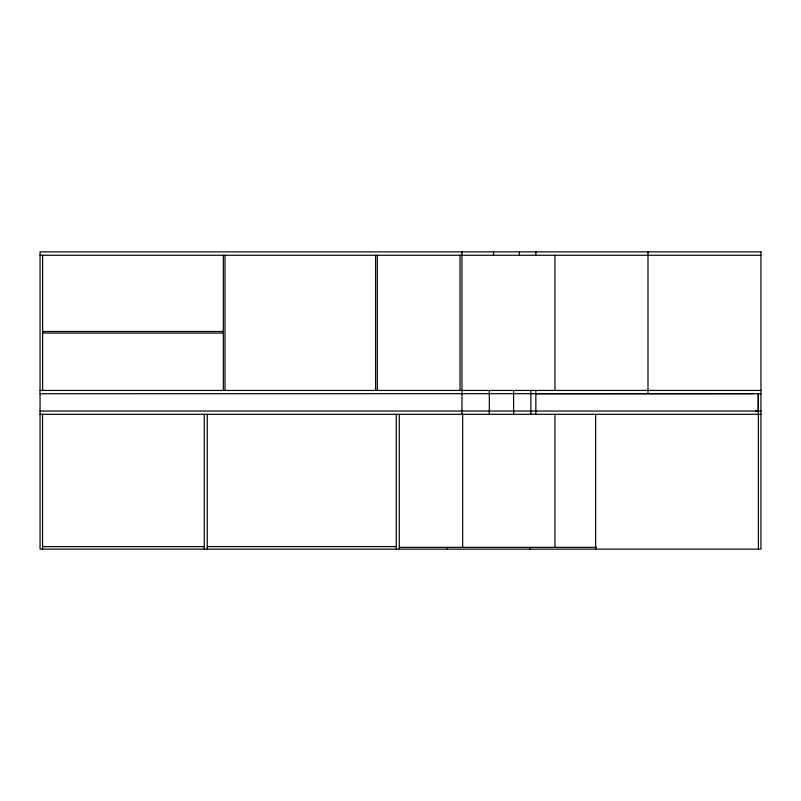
<?xml version="1.0" encoding="UTF-8"?>
<svg xmlns="http://www.w3.org/2000/svg" width="801" height="801" viewBox="0 0 801 801"><rect width="100%" height="100%" fill="white"/><g stroke="black" fill="none" stroke-linecap="round" stroke-linejoin="round"><path stroke-width="1.2" d="M753.32 393.661L40.05 393.722M40.05 255.259L760.95 255.259M42.643 331.474L223.339 331.474M42.643 333.036L223.339 333.036M40.05 390.437L760.95 390.437M536.259 393.722L760.95 393.722M40.05 411.033L758.387 411.033L758.387 393.722M755.533 411.033L760.95 411.033M40.05 414.307L760.95 414.307M42.543 546.622L204.235 546.622M207.239 546.582L396.275 546.582M399.288 547.343L596.685 547.343M758.387 393.661L758.387 411.033M758.387 393.722L758.387 549.136M647.989 251.864L647.989 393.722M595.644 414.307L595.644 549.136M554.973 255.259L554.973 390.437M554.973 414.307L554.973 547.343M535.849 251.864L535.849 255.259M535.849 390.437L535.849 414.307M530.893 390.437L530.893 414.307M529.861 547.343L529.861 549.136M519.408 251.864L519.408 255.259M513.611 390.437L513.611 414.307M493.526 251.864L493.526 255.259M489.311 390.437L489.311 414.307M462.668 414.307L462.668 547.343M461.957 251.864L461.957 414.307M459.994 255.259L459.994 390.437M447.379 547.343L447.379 549.136M399.288 414.307L399.288 549.136M396.275 414.307L396.275 549.136M377.331 255.259L377.331 390.437M375.609 255.259L375.609 390.437M225.001 255.259L225.001 390.437M223.339 255.259L223.339 390.437M207.239 414.307L207.239 549.136M204.235 414.307L204.235 549.136M42.643 255.259L42.643 390.437M42.543 414.307L42.543 549.136M760.95 251.864L40.05 251.864L40.05 549.136L760.95 549.136L760.95 251.864"/></g></svg>
